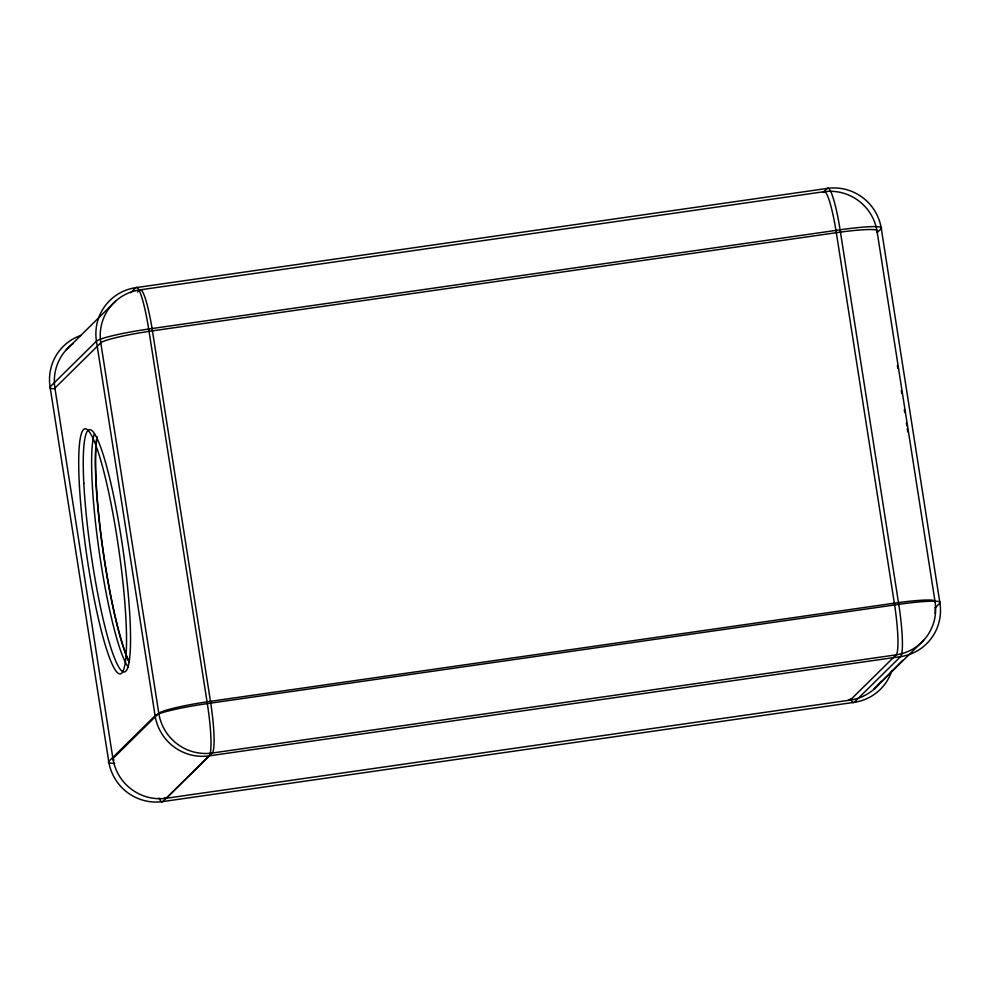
<?xml version="1.0" encoding="UTF-8"?>
<svg xmlns="http://www.w3.org/2000/svg" width="990" height="990" viewBox="0 0 990 990"><rect width="100%" height="100%" fill="white"/><g stroke="black" fill="none" stroke-linecap="round" stroke-linejoin="round"><path stroke-width="1.49" d="M902.657 660.318L874.096 689.151L923.633 640.332M66.367 349.668L115.632 301.096M130.668 292.731L135.828 287.657L827.232 188.422A47.607 46.976 45.4 0 1 881.286 228.542L939.931 603.096A47.607 46.976 45.4 0 1 900.554 656.63L854.172 702.343L162.768 801.578A47.607 46.976 45.4 0 1 108.714 761.459L50.069 386.904A47.607 46.976 45.4 0 1 81.452 335.251M137.548 292.062L139.739 289.909L823.618 191.763A47.087 46.468 45.4 0 1 877.078 231.437L935.092 601.92A47.087 46.468 45.4 0 1 896.136 654.86L850.262 700.091L166.382 798.237A47.087 6.2 81.8 0 1 164.451 797.767M823.111 192.493L827.232 188.422A47.607 6.262 81.8 0 1 840.089 229.804L898.747 604.358A47.607 6.262 81.8 0 1 900.554 656.63L209.15 755.853L162.768 801.578A47.607 6.262 81.8 0 1 159.019 798.027M877.165 232.601L881.286 228.542A47.607 4.566 -8.9 0 0 840.089 229.804L148.673 329.026A47.607 4.566 -8.9 0 0 96.438 341.179L50.069 386.904A47.607 4.566 -8.9 0 0 53.559 388.724M935.525 607.452L939.931 603.096A47.607 4.566 -8.9 0 0 898.747 604.358L207.331 703.593A47.607 4.566 -8.9 0 0 155.096 715.745L108.714 761.459A47.607 4.566 -8.9 0 0 114.667 763.389M897.361 365.52L897.831 368.466M901.284 390.567L901.741 393.513M904.291 409.712L904.749 412.657M906.357 422.965L906.828 425.91M907.285 428.868L907.743 431.813M935.105 607.241A42.916 42.347 45.4 0 1 935.154 613.466M128.453 667.285A121.325 15.976 81.8 0 1 99.544 554.004A121.325 15.976 81.8 0 1 94.384 433.855M891.879 670.552A47.607 46.976 45.4 0 1 854.172 702.343A47.607 6.262 81.8 0 1 850.435 698.791M129.22 662.347A122.438 16.125 81.8 0 1 102.997 550.96A122.438 16.125 81.8 0 1 96.958 437.06M935.092 601.92A47.087 4.517 -8.9 0 0 894.341 603.17L210.462 701.316A47.087 4.517 -8.9 0 0 158.796 713.332L112.922 758.563A47.087 4.517 -8.9 0 0 114.159 760.073M877.078 231.437A47.087 4.517 -8.9 0 0 836.327 232.687L152.448 330.846A47.087 4.517 -8.9 0 0 100.782 342.849L54.908 388.08L112.922 758.563A47.087 46.468 45.4 0 0 166.382 798.237L212.256 753.019L896.136 654.86A47.087 6.2 81.8 0 0 894.341 603.17L836.327 232.687A47.087 6.2 81.8 0 0 823.618 191.763M73.458 343.357A47.087 46.468 45.4 0 0 54.908 388.08A47.087 4.517 -8.9 0 0 55.353 389.367M848.48 699.782A47.087 6.2 81.8 0 0 850.262 700.091A47.087 46.468 45.4 0 0 881.149 681.368M129.405 662.322A122.438 16.125 81.8 0 1 103.183 550.935A122.438 16.125 81.8 0 1 97.144 437.036M210.462 701.316L152.448 330.846A47.087 6.2 81.8 0 0 139.739 289.909A47.087 46.468 45.4 0 0 100.782 342.849L158.796 713.332A47.087 46.468 45.4 0 0 212.256 753.019A47.087 6.2 81.8 0 0 210.462 701.316M207.331 703.593L148.673 329.026A47.607 6.262 81.8 0 0 135.828 287.657A47.607 46.976 45.4 0 0 96.438 341.179L155.096 715.745A47.607 46.976 45.4 0 0 209.15 755.853A47.607 6.262 81.8 0 0 207.331 703.593M79.423 485.706A123.787 16.298 81.8 0 0 119.159 673.769A123.787 16.298 81.8 0 0 109.148 494.48A123.787 16.298 81.8 0 0 79.423 485.706M83.816 483.182A122.438 16.125 81.8 0 0 122.809 671.653A122.438 16.125 81.8 0 0 113.937 497.289A122.438 16.125 81.8 0 0 83.816 483.182"/></g></svg>
